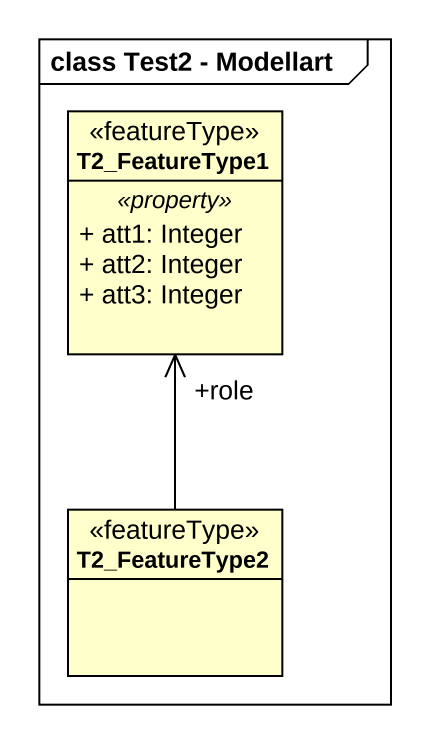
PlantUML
@startuml
mainframe class Test2 - Modellart
hide circle
hide empty members
skinparam classAttributeIconSize 0
class T2_FeatureType1 <<featureType>> {
  .. <<property>> ..
  + att1: Integer
  + att2: Integer
  + att3: Integer
}
class T2_FeatureType2 <<featureType>>
T2_FeatureType2 -up-> "+role" T2_FeatureType1
@enduml
